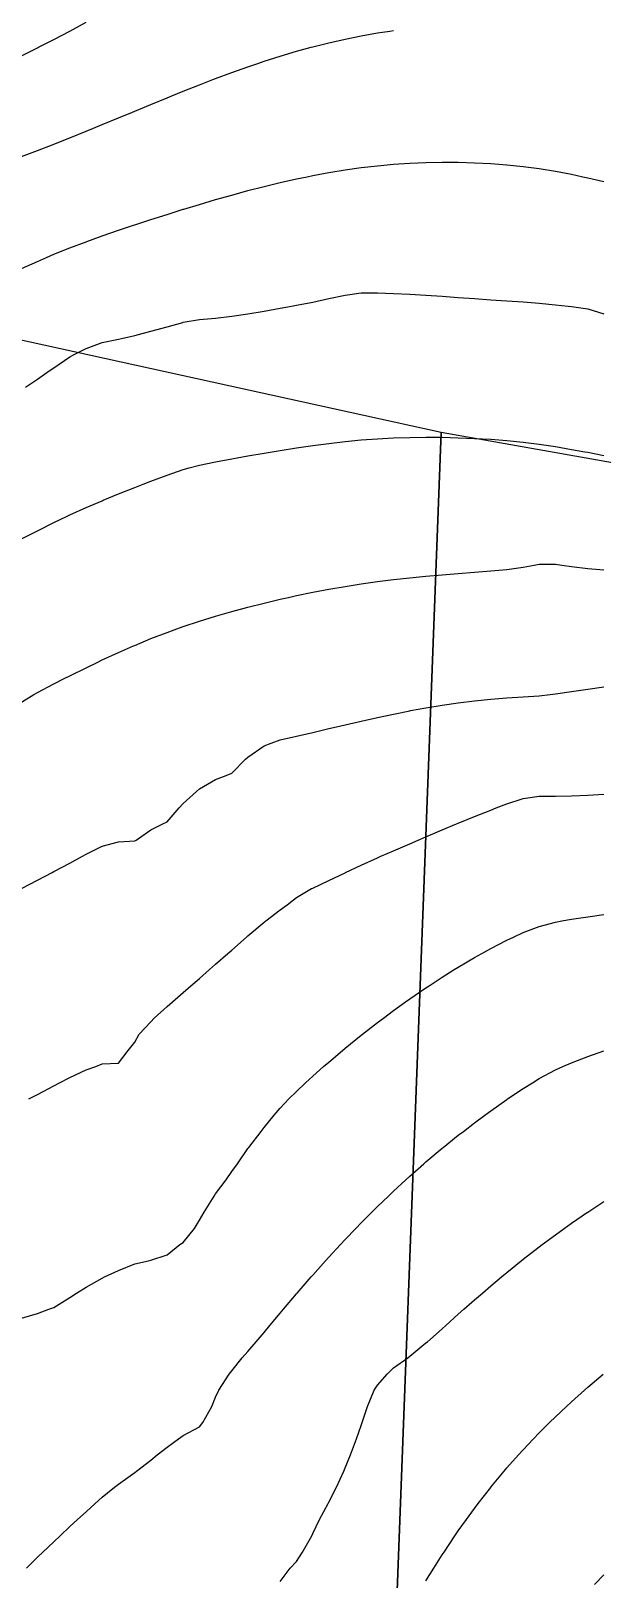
# Model space of a CAD drawing. Extents: x 771911 to 772814, y 1416488 to 1417835.
# Drawn here: x 772245 to 772280.3, y 1417293.5 to 1417389.2 of the extents above; entities that cross this region are included whole.
import ezdxf

# ---------------------------------------------------------------- set-up
doc = ezdxf.new("R2010")
doc.units = 0
doc.header["$MEASUREMENT"] = 0
for name, color, linetype in [('752.5', 1, 'CONTINUOUS'), ('753', 1, 'CONTINUOUS'), ('753.5', 1, 'CONTINUOUS'), ('754', 1, 'CONTINUOUS'), ('754.5', 1, 'CONTINUOUS'), ('755', 1, 'CONTINUOUS'), ('755.5', 1, 'CONTINUOUS'), ('756', 1, 'CONTINUOUS'), ('756.5', 1, 'CONTINUOUS'), ('757', 1, 'CONTINUOUS'), ('757.5', 1, 'CONTINUOUS'), ('758', 1, 'CONTINUOUS'), ('758.5', 1, 'CONTINUOUS'), ('SyNo_Boundary', 1, 'CONTINUOUS')]:
    doc.layers.add(name, color=color, linetype=linetype)

msp = doc.modelspace()

# ---------------------------------------------------------------- linework, layer by layer
at = {"layer": '752.5', "color": 0, "linetype": 'Continuous'}
msp.add_polyline3d([(772244.434, 1417387.686, 752.5), (772245.434, 1417388.178, 752.5), (772245.491, 1417388.206, 752.5), (772246.434, 1417388.684, 752.5), (772247.426, 1417389.206, 752.5), (772247.434, 1417389.211, 752.5), (772248.434, 1417389.763, 752.5)], dxfattribs=at)
at = {"layer": '753', "color": 0, "linetype": 'Continuous'}
msp.add_polyline3d([(772244.434, 1417381.45, 753), (772245.434, 1417381.833, 753), (772246.402, 1417382.206, 753), (772246.434, 1417382.219, 753), (772247.434, 1417382.615, 753), (772248.434, 1417383.019, 753), (772248.893, 1417383.206, 753), (772249.434, 1417383.43, 753), (772250.434, 1417383.845, 753), (772251.305, 1417384.206, 753), (772251.434, 1417384.261, 753), (772252.434, 1417384.676, 753), (772253.434, 1417385.087, 753), (772253.732, 1417385.206, 753), (772254.434, 1417385.492, 753), (772255.434, 1417385.888, 753), (772256.263, 1417386.206, 753), (772256.434, 1417386.273, 753), (772257.434, 1417386.645, 753), (772258.434, 1417387, 753), (772259.046, 1417387.206, 753), (772259.434, 1417387.339, 753), (772260.434, 1417387.659, 753), (772261.434, 1417387.957, 753), (772262.338, 1417388.206, 753), (772262.434, 1417388.233, 753), (772263.434, 1417388.487, 753), (772264.434, 1417388.716, 753), (772265.434, 1417388.918, 753), (772266.434, 1417389.093, 753), (772267.211, 1417389.206, 753), (772267.434, 1417389.239, 753)], dxfattribs=at)
at = {"layer": '753.5', "color": 0, "linetype": 'Continuous'}
msp.add_polyline3d([(772244.434, 1417374.531, 753.5), (772245.434, 1417374.968, 753.5), (772245.986, 1417375.206, 753.5), (772246.434, 1417375.412, 753.5), (772247.434, 1417375.817, 753.5), (772248.434, 1417376.19, 753.5), (772248.479, 1417376.206, 753.5), (772249.434, 1417376.547, 753.5), (772250.434, 1417376.893, 753.5), (772251.365, 1417377.206, 753.5), (772251.434, 1417377.23, 753.5), (772252.434, 1417377.559, 753.5), (772253.434, 1417377.88, 753.5), (772254.434, 1417378.192, 753.5), (772254.481, 1417378.206, 753.5), (772255.434, 1417378.497, 753.5), (772256.434, 1417378.791, 753.5), (772257.434, 1417379.074, 753.5), (772257.927, 1417379.206, 753.5), (772258.434, 1417379.345, 753.5), (772259.434, 1417379.603, 753.5), (772260.434, 1417379.845, 753.5), (772261.434, 1417380.07, 753.5), (772262.096, 1417380.206, 753.5), (772262.434, 1417380.277, 753.5), (772263.434, 1417380.462, 753.5), (772264.434, 1417380.626, 753.5), (772265.434, 1417380.766, 753.5), (772266.434, 1417380.882, 753.5), (772267.434, 1417380.974, 753.5), (772268.434, 1417381.043, 753.5), (772269.434, 1417381.086, 753.5), (772270.434, 1417381.106, 753.5), (772271.434, 1417381.102, 753.5), (772272.434, 1417381.073, 753.5), (772273.434, 1417381.021, 753.5), (772274.434, 1417380.942, 753.5), (772275.434, 1417380.839, 753.5), (772276.434, 1417380.707, 753.5), (772277.434, 1417380.547, 753.5), (772278.434, 1417380.358, 753.5), (772279.131, 1417380.206, 753.5), (772279.434, 1417380.142, 753.5), (772280.434, 1417379.903, 753.5)], dxfattribs=at)
at = {"layer": '754', "color": 0, "linetype": 'Continuous'}
msp.add_polyline3d([(772244.686, 1417367.206, 754), (772245.434, 1417367.688, 754), (772246.149, 1417368.206, 754), (772246.434, 1417368.4, 754), (772247.434, 1417369.069, 754), (772247.657, 1417369.206, 754), (772248.434, 1417369.595, 754), (772249.434, 1417369.955, 754), (772250.434, 1417370.164, 754), (772250.621, 1417370.206, 754), (772251.434, 1417370.388, 754), (772252.434, 1417370.654, 754), (772253.434, 1417370.933, 754), (772254.401, 1417371.206, 754), (772254.434, 1417371.215, 754), (772255.434, 1417371.375, 754), (772256.434, 1417371.468, 754), (772257.434, 1417371.585, 754), (772258.434, 1417371.73, 754), (772259.434, 1417371.895, 754), (772260.434, 1417372.074, 754), (772261.131, 1417372.206, 754), (772261.434, 1417372.263, 754), (772262.434, 1417372.461, 754), (772263.434, 1417372.67, 754), (772264.434, 1417372.889, 754), (772265.434, 1417373.026, 754), (772266.434, 1417373.033, 754), (772267.434, 1417372.994, 754), (772268.434, 1417372.938, 754), (772269.434, 1417372.878, 754), (772270.434, 1417372.814, 754), (772271.434, 1417372.748, 754), (772272.434, 1417372.678, 754), (772273.434, 1417372.607, 754), (772274.434, 1417372.539, 754), (772275.434, 1417372.474, 754), (772276.434, 1417372.393, 754), (772277.434, 1417372.296, 754), (772278.23, 1417372.206, 754), (772278.434, 1417372.184, 754), (772279.434, 1417372.036, 754), (772280.434, 1417371.728, 754)], dxfattribs=at)
at = {"layer": '754.5', "color": 0, "linetype": 'Continuous'}
msp.add_polyline3d([(772244.434, 1417357.821, 754.5), (772245.19, 1417358.206, 754.5), (772245.434, 1417358.328, 754.5), (772246.434, 1417358.832, 754.5), (772247.219, 1417359.206, 754.5), (772247.434, 1417359.309, 754.5), (772248.434, 1417359.758, 754.5), (772249.434, 1417360.181, 754.5), (772249.497, 1417360.206, 754.5), (772250.434, 1417360.599, 754.5), (772251.434, 1417361.003, 754.5), (772251.962, 1417361.206, 754.5), (772252.434, 1417361.394, 754.5), (772253.434, 1417361.762, 754.5), (772254.434, 1417362.103, 754.5), (772254.797, 1417362.206, 754.5), (772255.434, 1417362.388, 754.5), (772256.434, 1417362.595, 754.5), (772257.434, 1417362.777, 754.5), (772258.434, 1417362.954, 754.5), (772259.434, 1417363.125, 754.5), (772259.93, 1417363.206, 754.5), (772260.434, 1417363.288, 754.5), (772261.434, 1417363.444, 754.5), (772262.434, 1417363.59, 754.5), (772263.434, 1417363.724, 754.5), (772264.434, 1417363.842, 754.5), (772265.434, 1417363.94, 754.5), (772266.434, 1417364.015, 754.5), (772267.434, 1417364.068, 754.5), (772268.434, 1417364.097, 754.5), (772269.434, 1417364.107, 754.5), (772270.434, 1417364.101, 754.5), (772271.434, 1417364.077, 754.5), (772272.434, 1417364.037, 754.5), (772273.434, 1417363.979, 754.5), (772274.434, 1417363.901, 754.5), (772275.434, 1417363.801, 754.5), (772276.434, 1417363.676, 754.5), (772277.434, 1417363.526, 754.5), (772278.434, 1417363.356, 754.5), (772279.245, 1417363.206, 754.5), (772279.434, 1417363.173, 754.5), (772280.434, 1417362.982, 754.5)], dxfattribs=at)
at = {"layer": '755', "color": 0, "linetype": 'Continuous'}
msp.add_polyline3d([(772244.434, 1417347.734, 755), (772245.211, 1417348.206, 755), (772245.434, 1417348.327, 755), (772246.434, 1417348.854, 755), (772247.127, 1417349.206, 755), (772247.434, 1417349.358, 755), (772248.434, 1417349.853, 755), (772249.152, 1417350.206, 755), (772249.434, 1417350.342, 755), (772250.434, 1417350.802, 755), (772251.361, 1417351.206, 755), (772251.434, 1417351.238, 755), (772252.434, 1417351.656, 755), (772253.434, 1417352.045, 755), (772253.884, 1417352.206, 755), (772254.434, 1417352.404, 755), (772255.434, 1417352.735, 755), (772256.434, 1417353.042, 755), (772257.007, 1417353.206, 755), (772257.434, 1417353.33, 755), (772258.434, 1417353.602, 755), (772259.434, 1417353.857, 755), (772260.434, 1417354.094, 755), (772260.938, 1417354.206, 755), (772261.434, 1417354.317, 755), (772262.434, 1417354.522, 755), (772263.434, 1417354.712, 755), (772264.434, 1417354.886, 755), (772265.434, 1417355.044, 755), (772266.434, 1417355.185, 755), (772266.599, 1417355.206, 755), (772267.434, 1417355.312, 755), (772268.434, 1417355.425, 755), (772269.434, 1417355.524, 755), (772270.434, 1417355.611, 755), (772271.434, 1417355.69, 755), (772272.434, 1417355.765, 755), (772273.434, 1417355.843, 755), (772274.434, 1417355.94, 755), (772275.434, 1417356.082, 755), (772276.12, 1417356.206, 755), (772276.434, 1417356.258, 755), (772277.434, 1417356.263, 755), (772277.823, 1417356.206, 755), (772278.434, 1417356.117, 755), (772279.434, 1417355.994, 755), (772280.434, 1417355.903, 755)], dxfattribs=at)
at = {"layer": '755.5', "color": 0, "linetype": 'Continuous'}
msp.add_polyline3d([(772244.434, 1417336.208, 755.5), (772245.434, 1417336.733, 755.5), (772246.335, 1417337.206, 755.5), (772246.434, 1417337.26, 755.5), (772247.434, 1417337.787, 755.5), (772248.204, 1417338.206, 755.5), (772248.434, 1417338.331, 755.5), (772249.434, 1417338.838, 755.5), (772250.434, 1417339.093, 755.5), (772251.434, 1417339.166, 755.5), (772251.523, 1417339.206, 755.5), (772252.434, 1417339.833, 755.5), (772253.174, 1417340.206, 755.5), (772253.434, 1417340.337, 755.5), (772254.18, 1417341.206, 755.5), (772254.434, 1417341.478, 755.5), (772255.253, 1417342.206, 755.5), (772255.434, 1417342.368, 755.5), (772256.434, 1417342.959, 755.5), (772257.092, 1417343.206, 755.5), (772257.434, 1417343.346, 755.5), (772258.286, 1417344.206, 755.5), (772258.434, 1417344.322, 755.5), (772259.434, 1417345.038, 755.5), (772259.868, 1417345.206, 755.5), (772260.434, 1417345.399, 755.5), (772261.434, 1417345.638, 755.5), (772262.434, 1417345.865, 755.5), (772263.434, 1417346.096, 755.5), (772263.907, 1417346.206, 755.5), (772264.434, 1417346.328, 755.5), (772265.434, 1417346.559, 755.5), (772266.434, 1417346.782, 755.5), (772267.434, 1417346.997, 755.5), (772268.434, 1417347.198, 755.5), (772268.48, 1417347.206, 755.5), (772269.434, 1417347.383, 755.5), (772270.434, 1417347.552, 755.5), (772271.434, 1417347.699, 755.5), (772272.434, 1417347.823, 755.5), (772273.434, 1417347.921, 755.5), (772274.434, 1417347.995, 755.5), (772275.434, 1417348.055, 755.5), (772276.434, 1417348.13, 755.5), (772277.107, 1417348.206, 755.5), (772277.434, 1417348.243, 755.5), (772278.434, 1417348.387, 755.5), (772279.434, 1417348.539, 755.5), (772280.434, 1417348.681, 755.5)], dxfattribs=at)
at = {"layer": '756', "color": 0, "linetype": 'Continuous'}
msp.add_polyline3d([(772244.897, 1417323.206, 756), (772245.434, 1417323.486, 756), (772246.434, 1417324.018, 756), (772246.798, 1417324.206, 756), (772247.434, 1417324.539, 756), (772248.434, 1417325.011, 756), (772249.029, 1417325.206, 756), (772249.434, 1417325.37, 756), (772250.434, 1417325.411, 756), (772251.034, 1417326.206, 756), (772251.434, 1417326.721, 756), (772251.703, 1417327.206, 756), (772252.434, 1417327.964, 756), (772252.641, 1417328.206, 756), (772253.434, 1417328.912, 756), (772253.766, 1417329.206, 756), (772254.434, 1417329.778, 756), (772254.909, 1417330.206, 756), (772255.434, 1417330.657, 756), (772256.049, 1417331.206, 756), (772256.434, 1417331.536, 756), (772257.196, 1417332.206, 756), (772257.434, 1417332.409, 756), (772258.34, 1417333.206, 756), (772258.434, 1417333.283, 756), (772259.434, 1417334.127, 756), (772259.53, 1417334.206, 756), (772260.434, 1417334.895, 756), (772260.858, 1417335.206, 756), (772261.434, 1417335.654, 756), (772262.367, 1417336.206, 756), (772262.434, 1417336.242, 756), (772263.434, 1417336.718, 756), (772264.434, 1417337.192, 756), (772264.464, 1417337.206, 756), (772265.434, 1417337.652, 756), (772266.434, 1417338.106, 756), (772266.653, 1417338.206, 756), (772267.434, 1417338.548, 756), (772268.434, 1417338.984, 756), (772268.942, 1417339.206, 756), (772269.434, 1417339.412, 756), (772270.434, 1417339.833, 756), (772271.317, 1417340.206, 756), (772271.434, 1417340.253, 756), (772272.434, 1417340.66, 756), (772273.434, 1417341.065, 756), (772273.781, 1417341.206, 756), (772274.434, 1417341.453, 756), (772275.434, 1417341.783, 756), (772276.434, 1417341.914, 756), (772277.434, 1417341.922, 756), (772278.434, 1417341.942, 756), (772279.434, 1417341.984, 756), (772280.434, 1417342.042, 756)], dxfattribs=at)
at = {"layer": '756.5', "color": 0, "linetype": 'Continuous'}
msp.add_polyline3d([(772244.434, 1417309.657, 756.5), (772245.434, 1417309.949, 756.5), (772246.134, 1417310.206, 756.5), (772246.434, 1417310.32, 756.5), (772247.434, 1417310.933, 756.5), (772247.848, 1417311.206, 756.5), (772248.434, 1417311.582, 756.5), (772249.434, 1417312.13, 756.5), (772249.579, 1417312.206, 756.5), (772250.434, 1417312.606, 756.5), (772251.434, 1417313.012, 756.5), (772252.286, 1417313.206, 756.5), (772252.434, 1417313.242, 756.5), (772253.434, 1417313.576, 756.5), (772254.231, 1417314.206, 756.5), (772254.434, 1417314.341, 756.5), (772255.13, 1417315.206, 756.5), (772255.434, 1417315.715, 756.5), (772255.727, 1417316.206, 756.5), (772256.352, 1417317.206, 756.5), (772256.434, 1417317.339, 756.5), (772257.094, 1417318.206, 756.5), (772257.434, 1417318.724, 756.5), (772257.792, 1417319.206, 756.5), (772258.434, 1417320.135, 756.5), (772258.488, 1417320.206, 756.5), (772259.242, 1417321.206, 756.5), (772259.434, 1417321.453, 756.5), (772260.061, 1417322.206, 756.5), (772260.434, 1417322.64, 756.5), (772260.961, 1417323.206, 756.5), (772261.434, 1417323.678, 756.5), (772261.987, 1417324.206, 756.5), (772262.434, 1417324.608, 756.5), (772263.105, 1417325.206, 756.5), (772263.434, 1417325.49, 756.5), (772264.276, 1417326.206, 756.5), (772264.434, 1417326.336, 756.5), (772265.434, 1417327.148, 756.5), (772265.507, 1417327.206, 756.5), (772266.434, 1417327.925, 756.5), (772266.805, 1417328.206, 756.5), (772267.434, 1417328.67, 756.5), (772268.176, 1417329.206, 756.5), (772268.434, 1417329.387, 756.5), (772269.434, 1417330.073, 756.5), (772269.631, 1417330.206, 756.5), (772270.434, 1417330.731, 756.5), (772271.184, 1417331.206, 756.5), (772271.434, 1417331.36, 756.5), (772272.434, 1417331.954, 756.5), (772272.886, 1417332.206, 756.5), (772273.434, 1417332.512, 756.5), (772274.434, 1417333.025, 756.5), (772274.838, 1417333.206, 756.5), (772275.434, 1417333.493, 756.5), (772276.434, 1417333.873, 756.5), (772277.434, 1417334.13, 756.5), (772277.839, 1417334.206, 756.5), (772278.434, 1417334.314, 756.5), (772279.434, 1417334.465, 756.5), (772280.434, 1417334.603, 756.5)], dxfattribs=at)
at = {"layer": '757', "color": 0, "linetype": 'Continuous'}
msp.add_polyline3d([(772244.741, 1417294.206, 757), (772245.434, 1417294.879, 757), (772245.768, 1417295.206, 757), (772246.434, 1417295.837, 757), (772246.821, 1417296.206, 757), (772247.434, 1417296.773, 757), (772247.899, 1417297.206, 757), (772248.434, 1417297.696, 757), (772248.987, 1417298.206, 757), (772249.434, 1417298.605, 757), (772250.179, 1417299.206, 757), (772250.434, 1417299.392, 757), (772251.434, 1417300.121, 757), (772251.544, 1417300.206, 757), (772252.434, 1417300.883, 757), (772252.832, 1417301.206, 757), (772253.434, 1417301.679, 757), (772254.135, 1417302.206, 757), (772254.434, 1417302.4, 757), (772255.434, 1417302.939, 757), (772255.649, 1417303.206, 757), (772256.192, 1417304.206, 757), (772256.434, 1417304.773, 757), (772256.643, 1417305.206, 757), (772257.276, 1417306.206, 757), (772257.434, 1417306.413, 757), (772258.081, 1417307.206, 757), (772258.434, 1417307.601, 757), (772258.947, 1417308.206, 757), (772259.434, 1417308.772, 757), (772259.79, 1417309.206, 757), (772260.434, 1417309.97, 757), (772260.628, 1417310.206, 757), (772261.434, 1417311.157, 757), (772261.475, 1417311.206, 757), (772262.339, 1417312.206, 757), (772262.434, 1417312.314, 757), (772263.228, 1417313.206, 757), (772263.434, 1417313.434, 757), (772264.146, 1417314.206, 757), (772264.434, 1417314.515, 757), (772265.096, 1417315.206, 757), (772265.434, 1417315.555, 757), (772266.081, 1417316.206, 757), (772266.434, 1417316.556, 757), (772267.109, 1417317.206, 757), (772267.434, 1417317.516, 757), (772268.183, 1417318.206, 757), (772268.434, 1417318.434, 757), (772269.31, 1417319.206, 757), (772269.434, 1417319.314, 757), (772270.434, 1417320.157, 757), (772270.495, 1417320.206, 757), (772271.434, 1417320.961, 757), (772271.749, 1417321.206, 757), (772272.434, 1417321.734, 757), (772273.071, 1417322.206, 757), (772273.434, 1417322.475, 757), (772274.434, 1417323.182, 757), (772274.471, 1417323.206, 757), (772275.434, 1417323.852, 757), (772276.013, 1417324.206, 757), (772276.434, 1417324.466, 757), (772277.434, 1417324.998, 757), (772277.886, 1417325.206, 757), (772278.434, 1417325.447, 757), (772279.434, 1417325.833, 757), (772280.434, 1417326.181, 757)], dxfattribs=at)
at = {"layer": '757.5', "color": 0, "linetype": 'Continuous'}
msp.add_polyline3d([(772260.434, 1417293.378, 757.5), (772261.04, 1417294.206, 757.5), (772261.434, 1417294.618, 757.5), (772261.808, 1417295.206, 757.5), (772262.381, 1417296.206, 757.5), (772262.434, 1417296.347, 757.5), (772262.863, 1417297.206, 757.5), (772263.391, 1417298.206, 757.5), (772263.434, 1417298.294, 757.5), (772263.91, 1417299.206, 757.5), (772264.355, 1417300.206, 757.5), (772264.434, 1417300.406, 757.5), (772264.769, 1417301.206, 757.5), (772265.148, 1417302.206, 757.5), (772265.434, 1417303.021, 757.5), (772265.496, 1417303.206, 757.5), (772265.827, 1417304.206, 757.5), (772266.239, 1417305.206, 757.5), (772266.434, 1417305.512, 757.5), (772267.029, 1417306.206, 757.5), (772267.434, 1417306.582, 757.5), (772268.315, 1417307.206, 757.5), (772268.434, 1417307.305, 757.5), (772269.434, 1417308.125, 757.5), (772269.528, 1417308.206, 757.5), (772270.434, 1417309.005, 757.5), (772270.66, 1417309.206, 757.5), (772271.434, 1417309.898, 757.5), (772271.781, 1417310.206, 757.5), (772272.434, 1417310.783, 757.5), (772272.92, 1417311.206, 757.5), (772273.434, 1417311.649, 757.5), (772274.095, 1417312.206, 757.5), (772274.434, 1417312.488, 757.5), (772275.321, 1417313.206, 757.5), (772275.434, 1417313.296, 757.5), (772276.434, 1417314.073, 757.5), (772276.61, 1417314.206, 757.5), (772277.434, 1417314.816, 757.5), (772277.975, 1417315.206, 757.5), (772278.434, 1417315.529, 757.5), (772279.424, 1417316.206, 757.5), (772279.434, 1417316.213, 757.5), (772280.434, 1417316.864, 757.5)], dxfattribs=at)
at = {"layer": '758', "color": 0, "linetype": 'Continuous'}
msp.add_polyline3d([(772269.434, 1417293.415, 758), (772269.913, 1417294.206, 758), (772270.434, 1417295.022, 758), (772270.555, 1417295.206, 758), (772271.228, 1417296.206, 758), (772271.434, 1417296.507, 758), (772271.932, 1417297.206, 758), (772272.434, 1417297.896, 758), (772272.669, 1417298.206, 758), (772273.434, 1417299.195, 758), (772273.443, 1417299.206, 758), (772274.27, 1417300.206, 758), (772274.434, 1417300.399, 758), (772275.149, 1417301.206, 758), (772275.434, 1417301.518, 758), (772276.084, 1417302.206, 758), (772276.434, 1417302.565, 758), (772277.076, 1417303.206, 758), (772277.434, 1417303.554, 758), (772278.125, 1417304.206, 758), (772278.434, 1417304.491, 758), (772279.229, 1417305.206, 758), (772279.434, 1417305.386, 758), (772280.389, 1417306.206, 758)], dxfattribs=at)
at = {"layer": '758.5', "color": 0, "linetype": 'Continuous'}
msp.add_polyline3d([(772279.856, 1417293.206, 758.5), (772280.434, 1417293.795, 758.5)], dxfattribs=at)
at = {"layer": 'SyNo_Boundary', "color": 51, "linetype": 'Continuous', "true_color": 0xf7f281, "flags": 128}
for points in [[(772270.369, 1417364.422), (772266.275, 1417256.472), (772206.726, 1417268.521), (772141.296, 1417293.014), (772185.442, 1417383.074), (772270.369, 1417364.422)], [(772370.374, 1417346.71), (772382.591, 1417249.389), (772383.888, 1417240.945), (772276.73, 1417255.204), (772266.275, 1417256.472), (772270.369, 1417364.422), (772289.93, 1417360.957), (772370.374, 1417346.71)]]:
    msp.add_lwpolyline(points, close=True, dxfattribs=at)

doc.saveas('drawing.dxf')
